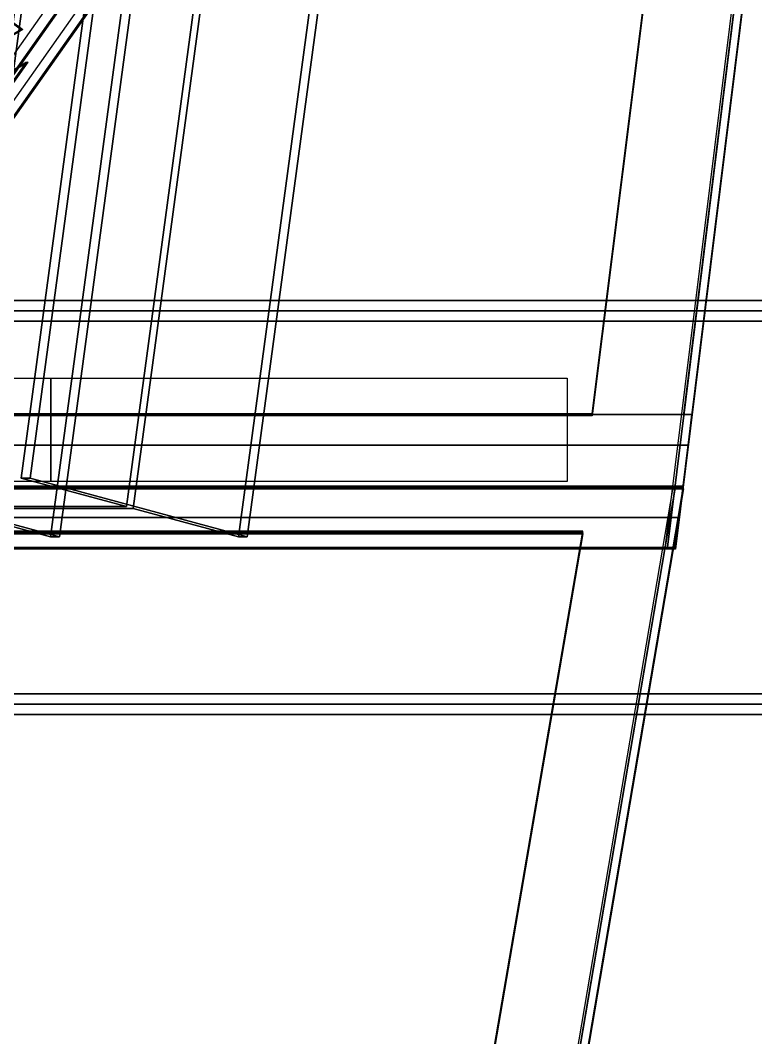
# Model space of a CAD drawing. Header units: millimetres. Extents: x -48000 to 1060615, y -2000 to 333000.
# Drawn here: x -15539 to -14117, y 78975 to 80942 of the extents above; entities that cross this region are included whole.
import ezdxf

# ---------------------------------------------------------------- set-up
doc = ezdxf.new("R2010")
doc.units = ezdxf.units.MM
doc.layers.add('D-STR-STRC', color=7, linetype='Continuous', lineweight=25)

msp = doc.modelspace()

# ---------------------------------------------------------------- linework, layer by layer
at = {"layer": 'D-STR-STRC'}
for points in [[(-16786.1, 80186.74), (-16276.4, 79813.26), (-7114.07, 92813.26), (-7623.78, 93186.74)], [(-16782.98, 80186.74), (-16273.27, 79813.26), (-7110.94, 92813.26), (-7620.65, 93186.74)], [(-16726.73, 80186.74), (-16217.02, 79813.26), (-7054.69, 92813.26), (-7564.4, 93186.74)], [(-16723.6, 80186.74), (-16213.9, 79813.26), (-7051.57, 92813.26), (-7561.28, 93186.74)], [(-16749.62, 79923.39), (-14271.75, 79923.39), (-13260.91, 88080.55), (-15560.35, 88080.55)], [(-16749.62, 79921.42), (-14271.75, 79921.42), (-13260.91, 88078.58), (-15560.35, 88078.58)], [(-14271.75, 79919.11), (-16749.62, 79919.11), (-15560.35, 88076.27), (-13260.91, 88076.27)], [(-14287.63, 79923.39), (-14287.63, 79923.39), (-13276.79, 88080.55), (-13276.79, 88080.55)], [(-15480.03, 79943.35), (-15900.11, 80056.65), (-14821.27, 88056.65), (-14401.18, 87943.35)], [(-15900.11, 80056.65), (-15480.03, 79943.35), (-14401.18, 87943.35), (-14821.27, 88056.65)], [(-15333.15, 80001.69), (-15536.94, 80056.65), (-14458.1, 88056.65), (-14254.3, 88001.69)], [(-15536.94, 80056.65), (-15519.97, 80056.65), (-14441.12, 88056.65), (-14458.1, 88056.65)], [(-15519.97, 80056.65), (-15536.94, 80056.65), (-14458.1, 88056.65), (-14441.12, 88056.65)], [(-15536.94, 80056.65), (-15333.15, 80001.69), (-14254.3, 88001.69), (-14458.1, 88056.65)], [(-15519.97, 80056.65), (-15099.89, 79943.35), (-14021.04, 87943.35), (-14441.12, 88056.65)], [(-15099.89, 79943.35), (-15519.97, 80056.65), (-14441.12, 88056.65), (-14021.04, 87943.35)], [(-15679.35, 80001.69), (-15333.15, 80001.69), (-14254.3, 88001.69), (-14600.5, 88001.69)], [(-15333.15, 80001.69), (-15679.35, 80001.69), (-14600.5, 88001.69), (-14254.3, 88001.69)], [(-15320.65, 79998.31), (-15666.85, 79998.31), (-14588, 87998.31), (-14241.8, 87998.31)], [(-15666.85, 79998.31), (-15463.06, 79943.35), (-14384.21, 87943.35), (-14588, 87998.31)], [(-15463.06, 79943.35), (-15666.85, 79998.31), (-14588, 87998.31), (-14384.21, 87943.35)], [(-15666.85, 79998.31), (-15320.65, 79998.31), (-14241.8, 87998.31), (-14588, 87998.31)], [(-15116.86, 79943.35), (-15320.65, 79998.31), (-14241.8, 87998.31), (-14038.01, 87943.35)], [(-15320.65, 79998.31), (-15116.86, 79943.35), (-14038.01, 87943.35), (-14241.8, 87998.31)], [(-15463.06, 79943.35), (-15480.03, 79943.35), (-14401.18, 87943.35), (-14384.21, 87943.35)], [(-15480.03, 79943.35), (-15463.06, 79943.35), (-14384.21, 87943.35), (-14401.18, 87943.35)], [(-15099.89, 79943.35), (-15116.86, 79943.35), (-14038.01, 87943.35), (-14021.04, 87943.35)], [(-15116.86, 79943.35), (-15099.89, 79943.35), (-14021.04, 87943.35), (-14038.01, 87943.35)], [(-16518.46, 80181.54), (-14433.29, 80181.54), (-14135.24, 82553.92), (-16176.64, 82553.92)], [(-14433.29, 80179.58), (-16518.46, 80179.58), (-16176.6, 82552.2), (-14135.2, 82552.2)], [(-16518.46, 80179.58), (-14433.29, 80179.58), (-14135.24, 82551.95), (-16176.64, 82551.95)], [(-14433.29, 80177.27), (-16518.46, 80177.27), (-16176.6, 82549.89), (-14135.2, 82549.89)], [(-14255.64, 80181.54), (-14255.64, 80181.54), (-13961.65, 82553.92), (-13961.65, 82553.92)], [(-14239.76, 80179.58), (-14239.76, 80179.58), (-13945.77, 82551.95), (-13945.77, 82551.95)], [(-16611.88, 80281.15), (-15947.08, 81224.4), (-15536.93, 80923.86)], [(-16608.76, 80281.15), (-15943.96, 81224.4), (-15533.8, 80923.86)], [(-16601.8, 80218.35), (-16191.64, 79917.81), (-15526.84, 80861.06)], [(-16598.68, 80218.35), (-16188.52, 79917.81), (-15523.72, 80861.06)], [(-16500, 80400), (-16500, 79600), (16500, 79600), (16500, 80400)], [(16500, 80400), (16500, 79600), (-16500, 79600), (-16500, 80400)], [(-16400, 80360), (-16400, 79640), (-13777.5, 79640), (-13777.5, 80360)], [(-13777.5, 80360), (-13777.5, 79640), (-16400, 79640), (-16400, 80360)], [(-16478.11, 80250), (-15479.77, 80250), (-15479.77, 80050), (-16478.11, 80050)], [(-16478.11, 80250), (-15479.77, 80250), (-15479.77, 80050), (-16478.11, 80050)], [(-16478.11, 80250), (-15479.77, 80250), (-15479.77, 80050), (-16478.11, 80050)], [(-16478.11, 80250), (-15479.77, 80250), (-15479.77, 80050), (-16478.11, 80050)], [(-14481.43, 80050), (-15479.77, 80050), (-15479.77, 80250), (-14481.43, 80250)], [(-14481.43, 80050), (-15479.77, 80050), (-15479.77, 80250), (-14481.43, 80250)], [(-14481.43, 80050), (-15479.77, 80050), (-15479.77, 80250), (-14481.43, 80250)], [(-14481.43, 80050), (-15479.77, 80050), (-15479.77, 80250), (-14481.43, 80250)], [(-16711.28, 80179.58), (-14240.47, 80179.58), (-14240.47, 80179.58), (-16711.28, 80179.58)], [(-16711.28, 80179.58), (-16711.28, 80179.58), (-14240.47, 80179.58), (-14240.47, 80179.58)], [(-16719.9, 80120.42), (-14247.8, 80120.42), (-14247.8, 80120.42), (-16719.9, 80120.42)], [(-16719.9, 80120.42), (-16719.9, 80120.42), (-14247.8, 80120.42), (-14247.8, 80120.42)], [(-15480.03, 79943.35), (-15900.11, 80056.65), (-15883.14, 80056.65), (-15679.35, 80001.69), (-15333.15, 80001.69), (-15536.94, 80056.65), (-15519.97, 80056.65), (-15099.89, 79943.35), (-15116.86, 79943.35), (-15320.65, 79998.31), (-15666.85, 79998.31), (-15463.06, 79943.35)], [(-15099.89, 79943.35), (-15519.97, 80056.65), (-15536.94, 80056.65), (-15333.15, 80001.69), (-15679.35, 80001.69), (-15883.14, 80056.65), (-15900.11, 80056.65), (-15480.03, 79943.35), (-15463.06, 79943.35), (-15666.85, 79998.31), (-15320.65, 79998.31), (-15116.86, 79943.35)], [(-19597.24, 64963.92), (-16823.58, 64963.92), (-14256.25, 80041.45), (-16729.92, 80041.45)], [(-19597.24, 64961.24), (-16823.58, 64961.24), (-14256.25, 80038.76), (-16729.92, 80038.76)], [(-16823.58, 64958.25), (-19597.24, 64958.25), (-16729.92, 80035.77), (-14256.25, 80035.77)], [(-16839.35, 64963.92), (-16839.35, 64963.92), (-14272.02, 80041.45), (-14272.02, 80041.45)], [(-16729.92, 80038.76), (-14256.25, 80038.76), (-14256.25, 80038.76), (-16729.92, 80038.76)], [(-16729.21, 80038.76), (-14256.96, 80038.76), (-14256.96, 80038.76), (-16729.21, 80038.76)], [(-16729.21, 80038.76), (-16729.21, 80038.76), (-14256.96, 80038.76), (-14256.96, 80038.76)], [(-14256.25, 80038.76), (-14256.25, 80038.76), (-14276.25, 80038.76), (-14276.25, 80038.76)], [(-16740.32, 79980.36), (-14265.16, 79980.36), (-14265.16, 79980.36), (-16740.32, 79980.36)], [(-16740.32, 79980.36), (-16740.32, 79980.36), (-14265.16, 79980.36), (-14265.16, 79980.36)], [(-16740.27, 79980.62), (-14266.86, 79980.62), (-14266.86, 79980.62), (-16740.27, 79980.62)], [(-16740.27, 79980.62), (-16740.27, 79980.62), (-14266.86, 79980.62), (-14266.86, 79980.62)], [(-14939.13, 77110.31), (-17102.59, 77110.31), (-16566.35, 79951.7), (-14451.2, 79951.7)], [(-14939.13, 77107.32), (-17102.59, 77107.32), (-16566.35, 79948.71), (-14451.2, 79948.71)], [(-17102.53, 77113.29), (-14939.08, 77113.29), (-14451.25, 79954.1), (-16566.4, 79954.1)], [(-17102.53, 77110.61), (-14939.08, 77110.61), (-14451.25, 79951.41), (-16566.4, 79951.41)], [(-14770.62, 77113.29), (-14770.62, 77113.29), (-14286.9, 79954.1), (-14286.9, 79954.1)], [(-14754.84, 77110.61), (-14754.84, 77110.61), (-14271.12, 79951.41), (-14271.12, 79951.41)], [(-16749.62, 79921.42), (-14271.75, 79921.42), (-14271.75, 79921.42), (-16749.62, 79921.42)], [(-16748.91, 79921.42), (-14272.46, 79921.42), (-14272.46, 79921.42), (-16748.91, 79921.42)], [(-16748.91, 79921.42), (-16748.91, 79921.42), (-14272.46, 79921.42), (-14272.46, 79921.42)], [(-14271.75, 79921.42), (-14271.75, 79921.42), (-14291.75, 79921.42), (-14291.75, 79921.42)]]:
    msp.add_lwpolyline(points, close=True, dxfattribs=at)
for points in [[(-16292.32, 79824.93), (-7130, 92824.93)], [(-16276.4, 79813.26), (-7114.07, 92813.26)], [(-16229.82, 79824.93), (-7067.5, 92824.93)], [(-16213.9, 79813.26), (-7051.57, 92813.26)], [(-14291.75, 79921.42), (-13280.91, 88078.58)], [(-14271.75, 79921.42), (-13260.91, 88078.58)], [(-14271.75, 79921.42), (-13260.91, 88078.58)], [(-16500, 80400), (16500, 80400)], [(16500, 80400), (-16500, 80400)], [(-16500, 80380), (16500, 80380)], [(16500, 80380), (-16500, 80380)], [(-14247.8, 80120.42), (-14240.47, 80179.58)], [(-14247.8, 80120.42), (-14240.47, 80179.58)], [(-16843.58, 64961.24), (-14276.25, 80038.76)], [(-16823.58, 64961.24), (-14256.25, 80038.76)], [(-16823.58, 64961.24), (-14256.25, 80038.76)], [(-14266.86, 79980.62), (-14256.96, 80038.76)], [(-14266.86, 79980.62), (-14256.96, 80038.76)], [(-14272.46, 79921.42), (-14265.16, 79980.36)], [(-14272.46, 79921.42), (-14265.16, 79980.36)], [(-16500, 79620), (16500, 79620)], [(16500, 79620), (-16500, 79620)], [(-16500, 79600), (16500, 79600)], [(16500, 79600), (-16500, 79600)]]:
    msp.add_lwpolyline(points, dxfattribs=at)

doc.saveas('drawing.dxf')
